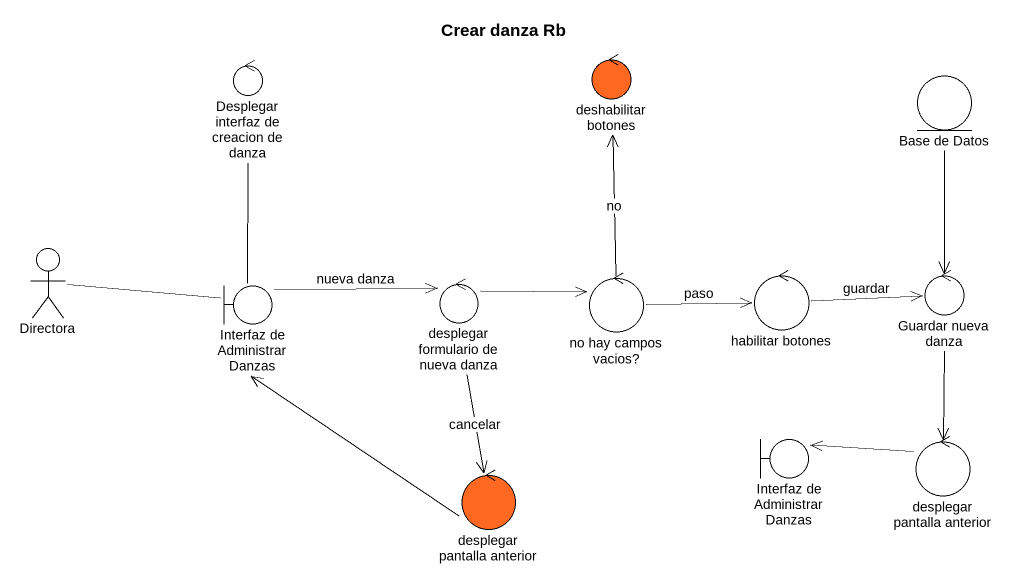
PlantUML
@startuml
title Crear danza Rb
control "Desplegar interfaz de creacion de danza" as Desplegar_interfaz_de
control "deshabilitar botones" as deshabilitar_botones #FF6820
entity "Base de Datos" as Base_de_Datos
actor Directora
boundary "Interfaz de Administrar Danzas" as Interfaz_de_Administrar
control "desplegar formulario de nueva danza" as desplegar_formulario_de
control "no hay campos vacios?" as no_hay_campos_vacios
control "habilitar botones" as habilitar_botones
control "Guardar nueva danza" as Guardar_nueva_danza
control "desplegar pantalla anterior" as desplegar_pantalla_anterior #FF6820
boundary "Interfaz de Administrar Danzas" as Interfaz_de_Administrar_2
control "desplegar pantalla anterior" as desplegar_pantalla_anterior_2
Desplegar_interfaz_de -- Interfaz_de_Administrar
deshabilitar_botones <-- no_hay_campos_vacios : no
Base_de_Datos --> Guardar_nueva_danza
Directora -right- Interfaz_de_Administrar
Interfaz_de_Administrar -right-> desplegar_formulario_de : nueva danza
desplegar_formulario_de -right-> no_hay_campos_vacios
desplegar_formulario_de --> desplegar_pantalla_anterior : cancelar
no_hay_campos_vacios -right-> habilitar_botones : paso
habilitar_botones -right-> Guardar_nueva_danza : guardar
Guardar_nueva_danza --> desplegar_pantalla_anterior_2
desplegar_pantalla_anterior -up-> Interfaz_de_Administrar
desplegar_pantalla_anterior_2 -left-> Interfaz_de_Administrar_2
@enduml
